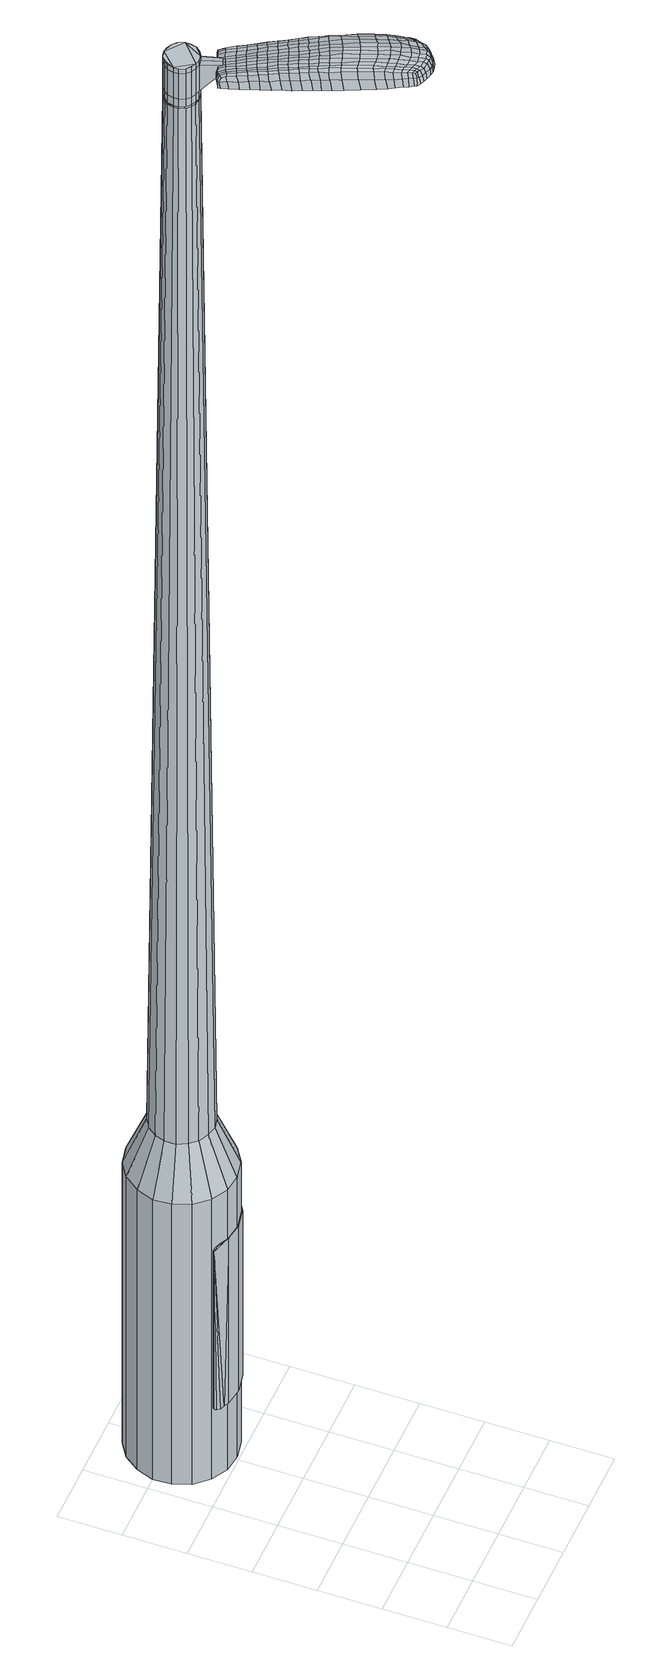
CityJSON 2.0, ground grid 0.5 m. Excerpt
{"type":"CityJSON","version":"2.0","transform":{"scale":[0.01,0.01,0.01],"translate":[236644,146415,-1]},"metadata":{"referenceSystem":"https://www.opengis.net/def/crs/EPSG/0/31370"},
"CityObjects":{
"object1":{"type":"GenericCityObject","attributes":{"cluster":541,"mean_distance_to_centroid":0.205,"new_centroid_x":236644.5,"new_centroid_y":146417.45,"mean_distance_to_camera":2.23,"H1":1.63,"H2":0.474,"Z_final":111.55,"cluster2":-1,"proj_x":236644.01,"proj_y":146417.65,"id_line":33800,"bearing_l":201.9,"distance":0.521,"orientation":"left","G_obj":291.9},"geometry":[{"type":"MultiSurface","lod":"2","boundaries":[[[0,1,2,3]],[[1,4,5,2]],[[4,6,7,5]],[[6,8,9,7]],[[8,10,11,9]],[[10,12,13,11]],[[12,14,15,13]],[[14,16,17,15]],[[16,18,19,17]],[[18,20,21,19]],[[20,22,23,21]],[[22,24,25,23]],[[24,26,27,25]],[[26,28,29,27]],[[28,30,31,29]],[[30,32,33,31]],[[32,34,35,33]],[[34,0,3,35]],[[36,37,38,39]],[[38,40,41,42]],[[41,43,42]],[[42,44,45,46]],[[45,47,46]],[[46,48,49,50]],[[49,51,50]],[[42,46,50,38]],[[50,52,39,38]],[[53,36,39]],[[2,5,7,35]],[[7,9,11,15]],[[11,13,15]],[[15,17,19,23]],[[19,21,23]],[[23,25,27,31]],[[27,29,31]],[[15,23,31,7]],[[31,33,35,7]],[[3,2,35]],[[1,0,54,55]],[[0,34,56,54]],[[34,32,57,56]],[[32,30,58,57]],[[30,28,59,58]],[[28,26,60,59]],[[26,24,61,60]],[[24,22,62,61]],[[22,20,63,62]],[[20,18,64,63]],[[18,16,65,64]],[[16,14,66,65]],[[14,12,67,66]],[[12,10,68,67]],[[10,8,69,68]],[[8,6,70,69]],[[6,4,71,70]],[[4,1,55,71]],[[55,54,72,73]],[[54,56,74,72]],[[56,57,75,74]],[[57,58,76,75]],[[58,59,77,76]],[[59,60,78,77]],[[60,61,79,78]],[[61,62,80,79]],[[62,63,81,80]],[[63,64,82,81]],[[64,65,83,82]],[[65,66,84,83]],[[66,67,85,84]],[[67,68,86,85]],[[68,69,87,86]],[[69,70,88,87]],[[70,71,89,88]],[[71,55,73,89]],[[90,91,92,93]],[[94,95,91,90]],[[96,97,95,94]],[[76,98,97,96]],[[77,99,98,76]],[[100,101,99,77]],[[79,102,101,100]],[[80,103,102,79]],[[104,105,103,80]],[[106,107,105,104]],[[83,108,107,106]],[[109,110,108,83]],[[85,111,110,109]],[[86,112,111,85]],[[113,114,112,86]],[[88,115,114,113]],[[89,116,115,88]],[[93,92,116,89]],[[117,118,119,120]],[[121,117,120,122]],[[123,121,122,124]],[[125,123,124,126]],[[127,125,126,128]],[[129,127,128,130]],[[131,129,130,132]],[[133,131,132,134]],[[135,133,134,136]],[[137,135,136,138]],[[139,137,138,140]],[[141,139,140,142]],[[143,141,142,144]],[[145,143,144,146]],[[147,145,146,148]],[[149,147,148,150]],[[73,72,90,93]],[[72,74,94,90]],[[74,75,96,94]],[[75,76,96]],[[78,100,77]],[[78,79,100]],[[81,104,80]],[[81,82,106,104]],[[82,83,106]],[[84,109,83]],[[84,85,109]],[[87,113,86]],[[87,88,113]],[[73,93,89]],[[151,152,92,91]],[[152,116,92]],[[153,114,115]],[[153,112,114]],[[154,110,111]],[[154,108,110]],[[155,107,108]],[[155,156,105,107]],[[156,103,105]],[[157,101,102]],[[157,99,101]],[[158,97,98]],[[158,159,95,97]],[[159,151,91,95]],[[39,52,149,160]],[[152,151,161,150]],[[53,39,160,118]],[[151,159,119,161]],[[36,53,118,117]],[[159,158,120,119]],[[37,36,117,121]],[[158,98,122,120]],[[38,37,121,123]],[[98,99,124,122]],[[40,38,123,125]],[[99,157,126,124]],[[41,40,125,127]],[[157,102,128,126]],[[43,41,127,129]],[[102,103,130,128]],[[42,43,129,131]],[[103,156,132,130]],[[44,42,131,133]],[[156,155,134,132]],[[45,44,133,135]],[[155,108,136,134]],[[47,45,135,137]],[[108,154,138,136]],[[46,47,137,139]],[[154,111,140,138]],[[48,46,139,141]],[[111,112,142,140]],[[49,48,141,143]],[[112,153,144,142]],[[51,49,143,145]],[[153,115,146,144]],[[50,51,145,147]],[[115,116,148,146]],[[52,50,147,149]],[[116,152,150,148]],[[149,150,162,163]],[[150,161,164,162]],[[161,119,165,164]],[[119,118,166,165]],[[118,160,167,166]],[[160,149,163,167]],[[168,169,170,171]],[[172,168,171,173]],[[168,172,174,175]],[[169,168,175,176]],[[177,178,179,180]],[[181,177,180,182]],[[177,181,183,184]],[[178,177,184,185]],[[186,187,188,189]],[[190,186,189,191]],[[186,190,192,193]],[[187,186,193,194]],[[195,196,197,198]],[[199,195,198,200]],[[195,199,201,202]],[[196,195,202,203]],[[204,205,206,207]],[[208,204,207,209]],[[204,208,210,211]],[[205,204,211,212]],[[213,214,215,216]],[[217,213,216,218]],[[213,217,219,220]],[[214,213,220,221]],[[222,223,224,225]],[[214,222,225,215]],[[222,214,221,226]],[[223,222,226,227]],[[228,229,230,231]],[[223,228,231,224]],[[228,223,227,232]],[[229,228,232,233]],[[234,172,173,235]],[[229,234,235,230]],[[234,229,233,236]],[[172,234,236,174]],[[237,238,239,240]],[[241,237,240,242]],[[237,241,243,244]],[[238,237,244,245]],[[246,247,248,249]],[[238,246,249,239]],[[246,238,245,250]],[[247,246,250,251]],[[252,253,254,255]],[[247,252,255,248]],[[252,247,251,256]],[[253,252,256,257]],[[258,259,260,261]],[[253,258,261,254]],[[258,253,257,262]],[[259,258,262,263]],[[264,169,176,265]],[[259,264,265,260]],[[264,259,263,266]],[[169,264,266,170]],[[267,268,269,270]],[[271,267,270,272]],[[267,271,273,274]],[[268,267,274,275]],[[276,277,278,279]],[[268,276,279,269]],[[276,268,275,280]],[[277,276,280,281]],[[282,283,284,285]],[[277,282,285,278]],[[282,277,281,286]],[[283,282,286,287]],[[288,181,182,289]],[[283,288,289,284]],[[288,283,287,290]],[[181,288,290,183]],[[291,292,293,294]],[[295,291,294,296]],[[291,295,297,298]],[[292,291,298,299]],[[300,301,302,303]],[[292,300,303,293]],[[300,292,299,304]],[[301,300,304,305]],[[306,307,308,309]],[[301,306,309,302]],[[306,301,305,310]],[[307,306,310,311]],[[312,313,314,315]],[[307,312,315,308]],[[312,307,311,316]],[[313,312,316,317]],[[318,178,185,319]],[[313,318,319,314]],[[318,313,317,320]],[[178,318,320,179]],[[321,207,206,322]],[[323,321,322,324]],[[321,323,325,326]],[[207,321,326,209]],[[327,323,324,328]],[[329,327,328,330]],[[327,329,331,332]],[[323,327,332,325]],[[333,329,330,334]],[[335,333,334,336]],[[333,335,337,338]],[[329,333,338,331]],[[339,335,336,340]],[[341,339,340,342]],[[339,341,343,344]],[[335,339,344,337]],[[345,341,342,346]],[[196,345,346,197]],[[345,196,203,347]],[[341,345,347,343]],[[348,349,194,193]],[[350,348,193,192]],[[348,350,351,352]],[[349,348,352,353]],[[354,355,353,352]],[[356,354,352,351]],[[354,356,357,358]],[[355,354,358,359]],[[360,361,359,358]],[[362,360,358,357]],[[360,362,363,364]],[[361,360,364,365]],[[366,367,365,364]],[[368,366,364,363]],[[366,368,201,199]],[[367,366,199,200]],[[369,370,371,372]],[[271,369,372,273]],[[369,271,272,373]],[[370,369,373,374]],[[375,190,191,376]],[[370,375,376,371]],[[375,370,374,377]],[[190,375,377,192]],[[378,379,380,381]],[[217,378,381,219]],[[378,217,218,382]],[[379,378,382,383]],[[384,385,386,387]],[[379,384,387,380]],[[384,379,383,388]],[[385,384,388,389]],[[390,187,194,391]],[[385,390,391,386]],[[390,385,389,392]],[[187,390,392,188]],[[393,394,395,396]],[[175,393,396,176]],[[393,175,174,397]],[[394,393,397,398]],[[399,400,401,402]],[[394,399,402,395]],[[399,394,398,403]],[[400,399,403,404]],[[405,198,197,406]],[[400,405,406,401]],[[405,400,404,407]],[[198,405,407,200]],[[408,409,410,411]],[[180,408,411,182]],[[408,180,179,412]],[[409,408,412,413]],[[414,202,201,415]],[[409,414,415,410]],[[414,409,413,416]],[[202,414,416,203]],[[417,418,419,420]],[[295,417,420,297]],[[417,295,296,421]],[[418,417,421,422]],[[423,208,209,424]],[[418,423,424,419]],[[423,418,422,425]],[[208,423,425,210]],[[426,427,428,429]],[[241,426,429,243]],[[426,241,242,430]],[[427,426,430,431]],[[432,433,434,435]],[[427,432,435,428]],[[432,427,431,436]],[[433,432,436,437]],[[438,205,212,439]],[[433,438,439,434]],[[438,433,437,440]],[[205,438,440,206]],[[441,442,431,430]],[[240,441,430,242]],[[441,240,239,443]],[[442,441,443,444]],[[445,446,437,436]],[[442,445,436,431]],[[445,442,444,447]],[[446,445,447,448]],[[449,322,206,440]],[[446,449,440,437]],[[449,446,448,450]],[[322,449,450,324]],[[451,452,453,454]],[[298,451,454,299]],[[451,298,297,420]],[[452,451,420,419]],[[455,326,325,456]],[[452,455,456,453]],[[455,452,419,424]],[[326,455,424,209]],[[457,458,444,443]],[[249,457,443,239]],[[457,249,248,459]],[[458,457,459,460]],[[461,462,448,447]],[[458,461,447,444]],[[461,458,460,463]],[[462,461,463,464]],[[465,328,324,450]],[[462,465,450,448]],[[465,462,464,466]],[[328,465,466,330]],[[467,468,469,470]],[[304,467,470,305]],[[467,304,299,454]],[[468,467,454,453]],[[471,332,331,472]],[[468,471,472,469]],[[471,468,453,456]],[[332,471,456,325]],[[473,474,460,459]],[[255,473,459,248]],[[473,255,254,475]],[[474,473,475,476]],[[477,478,464,463]],[[474,477,463,460]],[[477,474,476,479]],[[478,477,479,480]],[[481,334,330,466]],[[478,481,466,464]],[[481,478,480,482]],[[334,481,482,336]],[[483,484,485,486]],[[310,483,486,311]],[[483,310,305,470]],[[484,483,470,469]],[[487,338,337,488]],[[484,487,488,485]],[[487,484,469,472]],[[338,487,472,331]],[[489,490,476,475]],[[261,489,475,254]],[[489,261,260,491]],[[490,489,491,492]],[[493,494,480,479]],[[490,493,479,476]],[[493,490,492,495]],[[494,493,495,496]],[[497,340,336,482]],[[494,497,482,480]],[[497,494,496,498]],[[340,497,498,342]],[[499,500,501,502]],[[316,499,502,317]],[[499,316,311,486]],[[500,499,486,485]],[[503,344,343,504]],[[500,503,504,501]],[[503,500,485,488]],[[344,503,488,337]],[[505,506,492,491]],[[265,505,491,260]],[[505,265,176,396]],[[506,505,396,395]],[[507,508,496,495]],[[506,507,495,492]],[[507,506,395,402]],[[508,507,402,401]],[[509,346,342,498]],[[508,509,498,496]],[[509,508,401,406]],[[346,509,406,197]],[[510,511,413,412]],[[320,510,412,179]],[[510,320,317,502]],[[511,510,502,501]],[[512,347,203,416]],[[511,512,416,413]],[[512,511,501,504]],[[347,512,504,343]],[[513,514,374,373]],[[270,513,373,272]],[[513,270,269,515]],[[514,513,515,516]],[[517,350,192,377]],[[514,517,377,374]],[[517,514,516,518]],[[350,517,518,351]],[[519,520,521,522]],[[220,519,522,221]],[[519,220,219,381]],[[520,519,381,380]],[[523,524,525,526]],[[520,523,526,521]],[[523,520,380,387]],[[524,523,387,386]],[[527,349,353,528]],[[524,527,528,525]],[[527,524,386,391]],[[349,527,391,194]],[[529,530,516,515]],[[279,529,515,269]],[[529,279,278,531]],[[530,529,531,532]],[[533,356,351,518]],[[530,533,518,516]],[[533,530,532,534]],[[356,533,534,357]],[[535,536,537,538]],[[226,535,538,227]],[[535,226,221,522]],[[536,535,522,521]],[[539,540,541,542]],[[536,539,542,537]],[[539,536,521,526]],[[540,539,526,525]],[[543,355,359,544]],[[540,543,544,541]],[[543,540,525,528]],[[355,543,528,353]],[[545,546,532,531]],[[285,545,531,278]],[[545,285,284,547]],[[546,545,547,548]],[[549,362,357,534]],[[546,549,534,532]],[[549,546,548,550]],[[362,549,550,363]],[[551,552,553,554]],[[232,551,554,233]],[[551,232,227,538]],[[552,551,538,537]],[[555,556,557,558]],[[552,555,558,553]],[[555,552,537,542]],[[556,555,542,541]],[[559,361,365,560]],[[556,559,560,557]],[[559,556,541,544]],[[361,559,544,359]],[[561,562,548,547]],[[289,561,547,284]],[[561,289,182,411]],[[562,561,411,410]],[[563,368,363,550]],[[562,563,550,548]],[[563,562,410,415]],[[368,563,415,201]],[[564,565,398,397]],[[236,564,397,174]],[[564,236,233,554]],[[565,564,554,553]],[[566,567,404,403]],[[565,566,403,398]],[[566,565,553,558]],[[567,566,558,557]],[[568,367,200,407]],[[567,568,407,404]],[[568,567,557,560]],[[367,568,560,365]],[[569,570,571,572]],[[572,571,573,574]],[[575,573,571,576]],[[576,571,570,577]],[[578,579,580,581]],[[581,580,582,583]],[[584,582,580,585]],[[585,580,579,586]],[[587,588,589,590]],[[590,589,591,592]],[[593,591,589,594]],[[594,589,588,595]],[[596,597,598,599]],[[599,598,600,601]],[[602,600,598,603]],[[603,598,597,604]],[[605,606,607,608]],[[608,607,609,610]],[[611,609,607,612]],[[612,607,606,613]],[[614,615,616,617]],[[617,616,618,619]],[[620,618,616,621]],[[621,616,615,622]],[[623,624,625,626]],[[626,625,615,614]],[[622,615,625,627]],[[627,625,624,628]],[[629,630,631,632]],[[632,631,624,623]],[[628,624,631,633]],[[633,631,630,634]],[[574,573,635,636]],[[636,635,630,629]],[[634,630,635,637]],[[637,635,573,575]],[[638,639,640,641]],[[641,640,642,643]],[[644,642,640,645]],[[645,640,639,646]],[[647,648,649,650]],[[650,649,639,638]],[[646,639,649,651]],[[651,649,648,652]],[[653,654,655,656]],[[656,655,648,647]],[[652,648,655,657]],[[657,655,654,658]],[[659,660,661,662]],[[662,661,654,653]],[[658,654,661,663]],[[663,661,660,664]],[[577,570,665,666]],[[666,665,660,659]],[[664,660,665,667]],[[667,665,570,569]],[[668,669,670,671]],[[671,670,672,673]],[[674,672,670,675]],[[675,670,669,676]],[[677,678,679,680]],[[680,679,669,668]],[[676,669,679,681]],[[681,679,678,682]],[[683,684,685,686]],[[686,685,678,677]],[[682,678,685,687]],[[687,685,684,688]],[[583,582,689,690]],[[690,689,684,683]],[[688,684,689,691]],[[691,689,582,584]],[[692,693,694,695]],[[695,694,696,697]],[[698,696,694,699]],[[699,694,693,700]],[[701,702,703,704]],[[704,703,693,692]],[[700,693,703,705]],[[705,703,702,706]],[[707,708,709,710]],[[710,709,702,701]],[[706,702,709,711]],[[711,709,708,712]],[[713,714,715,716]],[[716,715,708,707]],[[712,708,715,717]],[[717,715,714,718]],[[586,579,719,720]],[[720,719,714,713]],[[718,714,719,721]],[[721,719,579,578]],[[605,608,722,723]],[[723,722,724,725]],[[726,724,722,727]],[[727,722,608,610]],[[725,724,728,729]],[[729,728,730,731]],[[732,730,728,733]],[[733,728,724,726]],[[731,730,734,735]],[[735,734,736,737]],[[738,736,734,739]],[[739,734,730,732]],[[737,736,740,741]],[[741,740,742,743]],[[744,742,740,745]],[[745,740,736,738]],[[743,742,746,747]],[[747,746,597,596]],[[604,597,746,748]],[[748,746,742,744]],[[595,749,750,594]],[[594,750,751,593]],[[752,751,750,753]],[[753,750,749,754]],[[754,755,756,753]],[[753,756,757,752]],[[758,757,756,759]],[[759,756,755,760]],[[760,761,762,759]],[[759,762,763,758]],[[764,763,762,765]],[[765,762,761,766]],[[766,767,768,765]],[[765,768,769,764]],[[602,769,768,600]],[[600,768,767,601]],[[770,771,772,773]],[[773,772,672,674]],[[673,672,772,774]],[[774,772,771,775]],[[592,591,776,777]],[[777,776,771,770]],[[775,771,776,778]],[[778,776,591,593]],[[779,780,781,782]],[[782,781,618,620]],[[619,618,781,783]],[[783,781,780,784]],[[785,786,787,788]],[[788,787,780,779]],[[784,780,787,789]],[[789,787,786,790]],[[595,588,791,792]],[[792,791,786,785]],[[790,786,791,793]],[[793,791,588,587]],[[794,795,796,797]],[[797,796,576,577]],[[575,576,796,798]],[[798,796,795,799]],[[800,801,802,803]],[[803,802,795,794]],[[799,795,802,804]],[[804,802,801,805]],[[596,599,806,807]],[[807,806,801,800]],[[805,801,806,808]],[[808,806,599,601]],[[809,810,811,812]],[[812,811,581,583]],[[578,581,811,813]],[[813,811,810,814]],[[602,603,815,816]],[[816,815,810,809]],[[814,810,815,817]],[[817,815,603,604]],[[818,819,820,821]],[[821,820,696,698]],[[696,820,697]],[[697,820,819,822]],[[610,609,823,824]],[[824,823,819,818]],[[822,819,823,825]],[[825,823,609,611]],[[826,827,828,829]],[[829,828,642,644]],[[643,642,828,830]],[[830,828,827,831]],[[832,833,834,835]],[[835,834,827,826]],[[831,827,834,836]],[[836,834,833,837]],[[613,606,838,839]],[[839,838,833,832]],[[837,833,838,840]],[[840,838,606,605]],[[831,841,842,830]],[[830,842,641,643]],[[638,641,842,843]],[[843,842,841,844]],[[837,845,846,836]],[[836,846,841,831]],[[844,841,846,847]],[[847,846,845,848]],[[605,723,849,840]],[[840,849,845,837]],[[848,845,849,850]],[[850,849,723,725]],[[851,852,853,854]],[[854,853,699,700]],[[698,699,853,821]],[[821,853,852,818]],[[726,727,855,856]],[[856,855,852,851]],[[818,852,855,824]],[[824,855,727,610]],[[844,857,858,843]],[[843,858,650,638]],[[647,650,858,859]],[[859,858,857,860]],[[848,861,862,847]],[[847,862,857,844]],[[860,857,862,863]],[[863,862,861,864]],[[725,729,865,850]],[[850,865,861,848]],[[864,861,865,866]],[[866,865,729,731]],[[867,868,869,870]],[[870,869,705,706]],[[700,705,869,854]],[[854,869,868,851]],[[732,733,871,872]],[[872,871,868,867]],[[851,868,871,856]],[[856,871,733,726]],[[860,873,874,859]],[[859,874,656,647]],[[653,656,874,875]],[[875,874,873,876]],[[864,877,878,863]],[[863,878,873,860]],[[876,873,878,879]],[[879,878,877,880]],[[731,735,881,866]],[[866,881,877,864]],[[880,877,881,882]],[[882,881,735,737]],[[883,884,885,886]],[[886,885,711,712]],[[706,711,885,870]],[[870,885,884,867]],[[738,739,887,888]],[[888,887,884,883]],[[867,884,887,872]],[[872,887,739,732]],[[876,889,890,875]],[[875,890,662,653]],[[659,662,890,891]],[[891,890,889,892]],[[880,893,894,879]],[[879,894,889,876]],[[892,889,894,895]],[[895,894,893,896]],[[737,741,897,882]],[[882,897,893,880]],[[896,893,897,898]],[[898,897,741,743]],[[899,900,901,902]],[[902,901,717,718]],[[712,717,901,886]],[[886,901,900,883]],[[744,745,903,904]],[[904,903,900,899]],[[883,900,903,888]],[[888,903,745,738]],[[892,905,906,891]],[[891,906,666,659]],[[577,666,906,797]],[[797,906,905,794]],[[896,907,908,895]],[[895,908,905,892]],[[794,905,908,803]],[[803,908,907,800]],[[743,747,909,898]],[[898,909,907,896]],[[800,907,909,807]],[[807,909,747,596]],[[814,910,911,813]],[[813,911,721,578]],[[718,721,911,902]],[[902,911,910,899]],[[604,748,912,817]],[[817,912,910,814]],[[899,910,912,904]],[[904,912,748,744]],[[775,913,914,774]],[[774,914,671,673]],[[668,671,914,915]],[[915,914,913,916]],[[593,751,917,778]],[[778,917,913,775]],[[916,913,917,918]],[[918,917,751,752]],[[919,920,921,922]],[[922,921,621,622]],[[620,621,921,782]],[[782,921,920,779]],[[923,924,925,926]],[[926,925,920,919]],[[779,920,925,788]],[[788,925,924,785]],[[754,749,927,928]],[[928,927,924,923]],[[785,924,927,792]],[[792,927,749,595]],[[916,929,930,915]],[[915,930,680,668]],[[677,680,930,931]],[[931,930,929,932]],[[752,757,933,918]],[[918,933,929,916]],[[932,929,933,934]],[[934,933,757,758]],[[935,936,937,938]],[[938,937,627,628]],[[622,627,937,922]],[[922,937,936,919]],[[939,940,941,942]],[[942,941,936,935]],[[919,936,941,926]],[[926,941,940,923]],[[760,755,943,944]],[[944,943,940,939]],[[923,940,943,928]],[[928,943,755,754]],[[932,945,946,931]],[[931,946,686,677]],[[683,686,946,947]],[[947,946,945,948]],[[758,763,949,934]],[[934,949,945,932]],[[948,945,949,950]],[[950,949,763,764]],[[951,952,953,954]],[[954,953,633,634]],[[628,633,953,938]],[[938,953,952,935]],[[955,956,957,958]],[[958,957,952,951]],[[935,952,957,942]],[[942,957,956,939]],[[766,761,959,960]],[[960,959,956,955]],[[939,956,959,944]],[[944,959,761,760]],[[948,961,962,947]],[[947,962,690,683]],[[583,690,962,812]],[[812,962,961,809]],[[764,769,963,950]],[[950,963,961,948]],[[809,961,963,816]],[[816,963,769,602]],[[799,964,965,798]],[[798,965,637,575]],[[634,637,965,954]],[[954,965,964,951]],[[805,966,967,804]],[[804,967,964,799]],[[951,964,967,958]],[[958,967,966,955]],[[601,767,968,808]],[[808,968,966,805]],[[955,966,968,960]],[[960,968,767,766]],[[569,572,171,170]],[[572,574,173,171]],[[584,585,184,183]],[[585,586,185,184]],[[587,590,189,188]],[[590,592,191,189]],[[611,612,211,210]],[[612,613,212,211]],[[614,617,216,215]],[[617,619,218,216]],[[623,626,225,224]],[[626,614,215,225]],[[629,632,231,230]],[[632,623,224,231]],[[574,636,235,173]],[[636,629,230,235]],[[644,645,244,243]],[[645,646,245,244]],[[646,651,250,245]],[[651,652,251,250]],[[652,657,256,251]],[[657,658,257,256]],[[658,663,262,257]],[[663,664,263,262]],[[664,667,266,263]],[[667,569,170,266]],[[674,675,274,273]],[[675,676,275,274]],[[676,681,280,275]],[[681,682,281,280]],[[682,687,286,281]],[[687,688,287,286]],[[688,691,290,287]],[[691,584,183,290]],[[692,695,294,293]],[[695,697,296,294]],[[701,704,303,302]],[[704,692,293,303]],[[707,710,309,308]],[[710,701,302,309]],[[713,716,315,314]],[[716,707,308,315]],[[586,720,319,185]],[[720,713,314,319]],[[770,773,372,371]],[[773,674,273,372]],[[592,777,376,191]],[[777,770,371,376]],[[619,783,382,218]],[[783,784,383,382]],[[784,789,388,383]],[[789,790,389,388]],[[790,793,392,389]],[[793,587,188,392]],[[697,421,296]],[[697,822,422,421]],[[822,825,425,422]],[[825,611,210,425]],[[826,829,429,428]],[[829,644,243,429]],[[832,835,435,434]],[[835,826,428,435]],[[613,839,439,212]],[[839,832,434,439]],[[969,970,971,972]],[[973,974,972,971]],[[975,976,977,978]],[[979,980,981,982]],[[970,983,984,971]],[[985,973,971,984]],[[986,975,978,987]],[[988,989,980,979]],[[983,990,991,984]],[[991,992,985,984]],[[993,986,987,994]],[[995,989,988,996]],[[990,997,998,991]],[[998,999,992,991]],[[1000,993,994,1001]],[[1002,995,996,1003]],[[1004,1005,1006,1007]],[[1008,1009,1005,1004]],[[1008,1010,1011,1009]],[[1010,1012,1013,1011]],[[1014,1015,1016,1017]],[[1018,1019,1015,1014]],[[1020,1021,1019,1018]],[[1022,1023,1021,1020]],[[1017,1006,1005,1014]],[[1014,1005,1009,1018]],[[1009,1011,1020,1018]],[[1011,1013,1022,1020]],[[978,977,974,973]],[[987,978,973,985]],[[992,994,987,985]],[[999,1001,994,992]],[[979,982,976,975]],[[988,979,975,986]],[[996,988,986,993]],[[1003,996,993,1000]],[[980,1004,1007,981]],[[989,1008,1004,980]],[[1010,1008,989,995]],[[1012,1010,995,1002]],[[1024,1025,1026,1027]],[[1026,1028,1029,1030]],[[1026,1030,1031,1032]],[[1026,1032,1027]],[[1033,1024,1027,1034]],[[1035,1034,1027,1036]],[[1037,1036,1027]],[[1038,1026,1025,1039]],[[1040,1038,1039,1041]],[[1042,1040,1041,1043]],[[1044,1042,1043,1045]],[[1046,1044,1045,1047]],[[1047,1048,1049,1050]],[[1047,1050,1051,1052]],[[1047,1052,1053,1054]],[[1053,1055,1056,1057]],[[1053,1057,1058,1059]],[[1053,1059,1054]],[[1047,1054,1046]],[[1060,1061,1025,1024]],[[1062,1063,1028,1026]],[[1064,1065,1037,1027]],[[1061,1066,1039,1025]],[[1067,1062,1026,1038]],[[1066,1068,1041,1039]],[[1069,1067,1038,1040]],[[1068,1070,1043,1041]],[[1071,1069,1040,1042]],[[1070,1072,1045,1043]],[[1073,1071,1042,1044]],[[1072,1074,1047,1045]],[[1075,1073,1044,1046]],[[1074,1076,1048,1047]],[[1077,1078,1055,1053]],[[1079,1075,1046,1054]],[[1049,1048,1076,1080]],[[1050,1049,1080,1081]],[[1051,1050,1081,1082]],[[1052,1051,1082,1083]],[[1053,1052,1083,1077]],[[1084,1060,1024,1033]],[[1085,1084,1033,1034]],[[1086,1085,1034,1035]],[[1087,1086,1035,1036]],[[1065,1087,1036,1037]],[[1029,1028,1063,1088]],[[1056,1055,1078,1089]],[[1030,1029,1088,1090]],[[1031,1030,1090,1091]],[[1032,1031,1091,1092]],[[1027,1032,1092,1064]],[[1057,1056,1089,1093]],[[1058,1057,1093,1094]],[[1059,1058,1094,1095]],[[1054,1059,1095,1079]]]}]}
},
"vertices":[
[68,205,384],[53,202,384],[53,202,96],[68,205,96],[39,204,384],[39,204,96],[26,211,384],[26,211,96],[16,222,384],[16,222,96],[11,236,384],[11,236,96],[10,250,384],[10,250,96],[15,264,384],[15,264,96],[24,276,384],[24,276,96],[36,284,384],[36,284,96],[51,287,384],[51,287,96],[65,285,384],[65,285,96],[78,278,384],[78,278,96],[88,267,384],[88,267,96],[93,253,384],[93,253,96],[94,238,384],[94,238,96],[89,225,384],[89,225,96],[80,213,384],[80,213,96],[64,238,1524],[65,243,1524],[65,247,1524],[57,232,1524],[63,252,1524],[60,255,1524],[51,258,1524],[56,257,1524],[47,257,1524],[43,254,1524],[39,246,1524],[40,251,1524],[39,242,1524],[41,237,1524],[48,232,1524],[44,234,1524],[52,231,1524],[61,234,1524],[61,221,429],[53,219,429],[69,226,429],[74,233,429],[77,241,429],[77,250,429],[73,258,429],[67,264,429],[60,268,429],[51,270,429],[43,268,429],[35,263,429],[30,256,429],[27,248,429],[27,239,429],[31,231,429],[36,225,429],[44,221,429],[57,232,1483],[52,231,1483],[61,234,1483],[64,238,1483],[65,243,1483],[65,247,1483],[63,252,1483],[60,255,1483],[56,257,1483],[51,258,1483],[47,257,1483],[43,254,1483],[40,251,1483],[39,246,1483],[39,242,1483],[41,237,1483],[44,234,1483],[48,232,1483],[57,233,1483],[57,233,1485],[52,232,1485],[52,232,1483],[61,235,1483],[61,235,1485],[63,238,1483],[63,238,1485],[65,243,1485],[65,247,1485],[63,251,1483],[63,251,1485],[60,255,1485],[56,257,1485],[52,257,1483],[52,257,1485],[47,256,1483],[47,256,1485],[43,254,1485],[41,251,1483],[41,251,1485],[39,246,1485],[39,242,1485],[41,238,1483],[41,238,1485],[44,234,1485],[48,232,1485],[64,238,1519],[61,234,1519],[61,234,1493],[64,238,1493],[65,243,1519],[65,243,1493],[65,247,1519],[65,247,1493],[63,252,1519],[63,252,1493],[60,255,1519],[60,255,1493],[56,257,1519],[56,257,1493],[51,258,1519],[51,258,1493],[47,257,1519],[47,257,1493],[43,254,1519],[43,254,1493],[40,251,1519],[40,251,1493],[39,246,1519],[39,246,1493],[39,242,1519],[39,242,1493],[41,237,1519],[41,237,1493],[44,234,1519],[44,234,1493],[48,232,1519],[48,232,1493],[52,231,1519],[52,231,1493],[57,232,1485],[52,231,1485],[41,237,1485],[40,251,1485],[47,257,1485],[51,258,1485],[63,252,1485],[64,238,1485],[61,234,1485],[57,232,1519],[57,232,1493],[61,213,1513],[61,213,1518],[64,215,1513],[67,216,1513],[67,216,1518],[64,215,1518],[73,139,1519],[71,145,1518],[70,144,1509],[72,137,1510],[76,131,1519],[75,129,1510],[77,132,1526],[74,140,1525],[72,147,1525],[109,153,1519],[106,159,1518],[105,160,1525],[107,153,1525],[113,145,1519],[111,145,1526],[115,144,1510],[111,152,1510],[108,159,1509],[120,78,1519],[117,77,1519],[117,76,1513],[121,77,1513],[124,81,1519],[124,80,1513],[123,82,1524],[120,80,1524],[116,78,1524],[93,147,1530],[90,154,1529],[87,152,1529],[90,146,1530],[96,138,1531],[93,137,1531],[100,140,1530],[96,148,1530],[93,155,1529],[62,222,1512],[60,221,1512],[60,220,1517],[63,221,1517],[65,223,1512],[65,222,1517],[66,222,1506],[63,221,1506],[60,220,1506],[97,84,1519],[95,87,1519],[94,86,1512],[96,83,1512],[98,82,1518],[97,81,1512],[99,83,1522],[98,85,1523],[96,88,1524],[93,91,1519],[90,96,1519],[89,95,1512],[92,90,1512],[94,92,1524],[91,97,1525],[88,102,1519],[85,109,1519],[84,107,1511],[87,100,1511],[89,103,1526],[86,110,1526],[81,120,1519],[80,118,1510],[82,121,1526],[50,209,1513],[52,201,1513],[53,203,1518],[51,210,1517],[48,214,1512],[49,213,1516],[48,213,1506],[49,207,1507],[51,200,1507],[55,194,1514],[57,187,1515],[58,188,1520],[55,195,1519],[54,193,1507],[56,186,1507],[59,180,1515],[62,173,1516],[63,174,1522],[60,181,1521],[58,178,1508],[61,171,1508],[64,166,1517],[66,159,1517],[67,160,1524],[65,167,1523],[63,164,1508],[65,157,1509],[69,152,1518],[70,154,1524],[68,150,1509],[130,97,1519],[129,100,1519],[128,100,1524],[129,96,1523],[131,94,1518],[130,95,1522],[132,94,1512],[132,96,1512],[131,100,1512],[128,105,1519],[126,110,1519],[125,110,1525],[127,105,1524],[130,104,1512],[128,110,1512],[124,116,1519],[122,123,1519],[120,123,1526],[123,116,1526],[126,115,1511],[123,123,1511],[117,134,1519],[116,134,1526],[119,133,1510],[78,220,1513],[81,213,1513],[83,212,1507],[79,219,1507],[75,225,1512],[76,224,1506],[75,224,1516],[77,220,1517],[80,213,1518],[84,206,1514],[88,199,1515],[89,199,1507],[86,206,1507],[83,206,1519],[86,200,1520],[91,193,1515],[94,186,1516],[96,185,1508],[93,192,1508],[89,193,1521],[92,186,1522],[97,179,1517],[100,172,1517],[102,172,1509],[99,179,1508],[95,179,1523],[99,173,1524],[103,166,1518],[105,165,1509],[102,166,1524],[65,216,1519],[62,215,1519],[68,209,1520],[65,208,1520],[70,210,1520],[67,217,1519],[70,202,1522],[68,201,1522],[73,195,1523],[71,194,1523],[76,196,1523],[73,203,1521],[76,188,1524],[73,187,1524],[79,181,1525],[76,180,1525],[82,182,1525],[79,189,1524],[82,174,1526],[79,173,1526],[84,167,1527],[81,166,1527],[88,169,1527],[85,175,1526],[87,160,1528],[84,159,1528],[90,162,1528],[119,82,1527],[115,81,1527],[122,85,1526],[120,89,1527],[117,87,1528],[113,85,1528],[115,93,1529],[111,91,1529],[118,95,1528],[116,101,1530],[112,99,1530],[108,98,1530],[109,106,1531],[106,105,1531],[113,108,1530],[109,116,1531],[106,115,1531],[102,113,1531],[101,126,1531],[98,125,1531],[105,128,1531],[130,92,1518],[129,89,1519],[130,89,1513],[132,92,1513],[129,93,1523],[128,90,1523],[127,85,1519],[128,84,1513],[126,86,1524],[100,81,1518],[102,79,1518],[102,81,1523],[100,82,1523],[99,79,1513],[102,78,1513],[106,78,1519],[109,76,1519],[109,78,1524],[105,79,1523],[105,77,1513],[109,76,1513],[113,76,1519],[113,78,1524],[113,75,1513],[76,141,1528],[78,141,1528],[75,148,1528],[73,148,1527],[79,133,1528],[81,133,1529],[80,142,1529],[83,143,1530],[81,150,1529],[78,149,1528],[83,134,1529],[87,135,1530],[86,144,1530],[84,151,1529],[90,136,1531],[106,153,1528],[104,152,1529],[107,144,1529],[109,145,1528],[103,159,1527],[101,158,1528],[100,150,1529],[104,142,1530],[97,157,1528],[74,226,1512],[72,225,1512],[72,224,1517],[73,225,1517],[75,226,1506],[73,225,1506],[69,224,1512],[69,223,1517],[69,223,1506],[49,216,1512],[50,217,1512],[50,216,1506],[48,215,1506],[50,215,1517],[51,216,1517],[52,218,1512],[55,219,1512],[55,218,1506],[52,217,1506],[53,217,1517],[56,218,1517],[57,220,1512],[57,219,1506],[58,219,1517],[52,210,1519],[53,211,1519],[54,203,1520],[56,204,1520],[55,212,1519],[58,213,1519],[58,205,1520],[60,206,1520],[60,214,1519],[63,207,1520],[75,220,1519],[74,219,1519],[77,212,1520],[79,213,1520],[71,218,1519],[74,211,1520],[57,196,1521],[58,197,1521],[59,189,1522],[61,190,1522],[60,198,1521],[63,199,1521],[63,191,1522],[65,192,1523],[65,200,1522],[68,193,1523],[82,206,1521],[80,205,1521],[83,199,1522],[85,199,1522],[77,204,1521],[80,197,1522],[61,182,1523],[63,183,1523],[64,175,1524],[66,176,1524],[65,184,1523],[68,185,1524],[68,177,1525],[71,178,1525],[71,186,1524],[73,179,1525],[88,193,1523],[86,192,1523],[89,185,1524],[91,186,1524],[83,190,1524],[85,184,1525],[66,168,1525],[68,169,1525],[69,161,1526],[70,162,1526],[70,170,1526],[73,171,1526],[73,163,1527],[76,164,1527],[76,172,1526],[79,165,1527],[94,179,1525],[92,178,1525],[95,172,1526],[97,172,1526],[88,177,1526],[91,170,1527],[71,154,1527],[73,155,1527],[75,156,1527],[78,157,1528],[81,158,1528],[100,166,1527],[98,165,1527],[94,163,1528],[128,95,1525],[127,92,1525],[127,99,1526],[126,96,1526],[125,89,1526],[124,92,1527],[99,84,1525],[101,83,1525],[100,86,1526],[98,87,1525],[104,81,1525],[108,81,1526],[106,84,1527],[103,85,1526],[112,80,1526],[110,85,1527],[126,103,1526],[124,101,1527],[124,109,1527],[122,107,1528],[122,98,1528],[119,104,1529],[95,92,1526],[97,91,1527],[95,97,1528],[93,97,1527],[100,90,1527],[104,90,1528],[101,97,1529],[98,97,1528],[107,90,1528],[105,97,1530],[122,115,1528],[120,113,1529],[119,123,1528],[117,121,1529],[117,111,1529],[113,119,1530],[90,103,1528],[92,103,1528],[89,111,1529],[87,111,1528],[95,103,1529],[99,103,1530],[95,111,1530],[92,111,1530],[102,104,1530],[99,112,1531],[114,134,1529],[112,132,1529],[109,130,1530],[83,122,1528],[85,122,1529],[88,122,1530],[91,123,1530],[94,124,1531],[72,144,1509],[73,146,1518],[75,139,1518],[74,137,1509],[78,131,1519],[77,129,1510],[79,133,1525],[76,141,1525],[74,147,1525],[103,159,1525],[105,158,1518],[107,152,1518],[106,152,1525],[111,144,1519],[109,144,1525],[113,143,1510],[109,151,1509],[106,158,1509],[117,78,1513],[116,79,1519],[119,80,1519],[120,79,1513],[122,82,1519],[123,82,1513],[122,84,1524],[119,81,1524],[116,80,1524],[87,152,1528],[90,153,1528],[93,146,1529],[90,145,1529],[96,138,1529],[93,137,1529],[99,140,1529],[96,148,1529],[93,155,1528],[61,218,1516],[61,219,1512],[63,220,1512],[63,219,1516],[66,221,1512],[66,220,1516],[67,220,1506],[64,219,1506],[61,218,1506],[96,87,1512],[97,88,1519],[98,85,1518],[97,84,1512],[100,84,1518],[99,82,1512],[100,84,1522],[99,86,1523],[98,89,1523],[91,96,1512],[92,97,1519],[95,92,1519],[94,91,1512],[96,93,1524],[93,98,1525],[86,108,1511],[87,110,1519],[90,103,1519],[89,101,1511],[91,104,1525],[88,111,1526],[82,120,1519],[82,119,1510],[83,122,1526],[55,203,1518],[54,202,1513],[52,209,1513],[52,210,1517],[50,214,1512],[51,213,1515],[50,213,1506],[51,208,1506],[53,201,1507],[60,189,1520],[59,188,1514],[56,195,1514],[57,196,1519],[56,193,1507],[58,186,1507],[65,175,1522],[64,174,1516],[61,181,1515],[62,182,1521],[60,179,1508],[63,172,1508],[69,161,1523],[68,160,1517],[66,167,1516],[67,168,1522],[65,165,1508],[67,158,1508],[71,153,1517],[72,154,1524],[70,151,1509],[126,99,1523],[127,100,1519],[128,96,1518],[127,96,1523],[129,94,1518],[128,95,1522],[130,94,1512],[130,96,1512],[129,99,1512],[123,110,1525],[124,110,1519],[126,104,1519],[125,104,1524],[128,104,1512],[126,109,1512],[118,123,1526],[120,123,1519],[123,115,1519],[121,115,1525],[124,115,1511],[122,122,1511],[115,133,1519],[114,133,1526],[117,133,1510],[81,212,1507],[79,212,1513],[76,219,1513],[78,218,1506],[74,223,1512],[75,223,1506],[73,222,1515],[75,219,1517],[78,212,1518],[87,198,1507],[86,198,1514],[83,205,1514],[84,205,1507],[81,205,1519],[84,199,1520],[94,184,1508],[92,185,1516],[89,192,1515],[91,191,1508],[88,192,1521],[91,185,1522],[100,171,1508],[98,172,1517],[95,178,1516],[97,178,1508],[94,178,1522],[97,172,1523],[102,165,1517],[103,164,1509],[100,165,1524],[65,215,1518],[63,214,1518],[68,208,1519],[65,207,1519],[70,209,1519],[68,216,1518],[71,201,1520],[68,200,1520],[73,194,1521],[71,193,1521],[76,195,1521],[73,202,1520],[76,187,1523],[74,186,1523],[79,180,1524],[76,179,1524],[82,182,1524],[79,188,1523],[82,174,1525],[79,173,1525],[84,167,1526],[82,166,1526],[88,168,1526],[85,175,1525],[87,160,1527],[84,159,1527],[90,161,1527],[115,82,1526],[118,84,1526],[121,86,1525],[120,89,1526],[117,87,1526],[113,86,1526],[111,92,1528],[114,93,1528],[117,95,1527],[115,102,1528],[112,100,1529],[108,99,1529],[106,105,1530],[109,106,1530],[112,108,1529],[109,116,1530],[106,115,1530],[102,113,1530],[98,125,1530],[101,126,1530],[104,128,1530],[129,90,1513],[127,90,1518],[128,93,1518],[130,92,1512],[127,93,1523],[126,91,1523],[125,86,1519],[126,86,1513],[124,87,1523],[103,82,1523],[103,81,1518],[101,82,1518],[101,84,1523],[100,81,1512],[102,80,1512],[109,80,1523],[110,79,1519],[106,80,1519],[106,81,1523],[106,79,1513],[110,78,1513],[113,78,1519],[113,80,1524],[113,78,1513],[76,148,1527],[78,141,1527],[77,141,1527],[75,148,1526],[80,133,1527],[81,133,1528],[81,150,1528],[84,143,1528],[81,142,1528],[78,149,1527],[84,134,1528],[87,135,1529],[87,144,1529],[84,151,1528],[90,136,1529],[107,143,1528],[103,151,1527],[105,152,1527],[108,144,1527],[102,158,1526],[101,158,1527],[100,150,1528],[103,141,1528],[97,156,1527],[72,222,1516],[72,223,1512],[73,224,1512],[73,223,1516],[74,223,1506],[69,222,1512],[69,221,1516],[70,221,1506],[51,214,1506],[51,215,1512],[50,215,1512],[50,214,1506],[51,214,1516],[52,214,1516],[56,216,1506],[56,217,1512],[53,216,1512],[53,215,1506],[54,215,1516],[56,216,1516],[58,218,1512],[58,217,1506],[59,217,1516],[54,210,1518],[53,210,1518],[55,203,1519],[56,203,1519],[58,212,1518],[56,211,1518],[58,204,1519],[61,205,1519],[60,213,1518],[63,206,1519],[77,212,1519],[74,218,1518],[75,219,1518],[78,212,1519],[71,217,1518],[74,210,1519],[59,196,1520],[58,196,1520],[60,189,1521],[61,189,1521],[63,198,1520],[61,197,1520],[63,190,1521],[66,191,1521],[66,199,1520],[68,192,1521],[83,198,1521],[80,205,1520],[81,205,1520],[84,198,1521],[77,204,1520],[80,197,1521],[64,182,1522],[63,182,1522],[65,175,1523],[66,175,1523],[68,184,1522],[66,183,1522],[68,176,1523],[71,177,1524],[71,185,1523],[74,178,1524],[89,184,1523],[86,191,1522],[87,192,1522],[90,185,1523],[83,190,1522],[85,183,1523],[69,169,1524],[68,168,1524],[70,161,1525],[71,162,1525],[74,170,1525],[71,169,1524],[73,163,1525],[76,164,1526],[76,172,1525],[79,165,1526],[95,171,1525],[92,178,1524],[93,178,1524],[96,172,1525],[88,176,1524],[91,170,1525],[74,155,1526],[72,155,1526],[79,157,1527],[76,156,1526],[82,158,1527],[98,164,1526],[99,165,1526],[94,163,1526],[126,93,1524],[127,95,1524],[126,99,1525],[125,96,1525],[124,89,1525],[123,93,1525],[100,87,1525],[102,84,1524],[100,86,1524],[99,88,1525],[107,85,1526],[108,82,1525],[105,83,1524],[103,86,1525],[112,82,1525],[110,85,1526],[123,102,1526],[124,103,1526],[122,109,1526],[121,107,1527],[121,98,1526],[118,105,1527],[96,98,1527],[98,92,1526],[97,93,1526],[94,98,1526],[102,97,1528],[104,91,1527],[101,91,1526],[98,97,1527],[108,91,1527],[105,98,1528],[119,113,1527],[120,115,1527],[117,122,1527],[116,121,1528],[116,111,1528],[113,119,1529],[90,111,1528],[93,103,1527],[92,104,1527],[89,111,1527],[96,112,1529],[99,104,1529],[96,103,1528],[93,111,1528],[102,104,1529],[99,112,1530],[112,132,1528],[113,133,1528],[108,130,1529],[86,122,1528],[84,122,1528],[91,123,1529],[88,123,1529],[95,124,1530],[50,213,1508],[56,216,1508],[67,185,1509],[60,182,1509],[74,165,1510],[66,162,1510],[88,128,1512],[80,124,1512],[73,141,1511],[82,145,1511],[95,111,1513],[101,99,1514],[92,96,1514],[86,108,1513],[62,218,1508],[74,188,1509],[82,168,1510],[97,131,1512],[90,148,1511],[104,115,1513],[109,102,1514],[68,221,1508],[82,191,1509],[90,171,1510],[106,135,1512],[99,152,1511],[117,105,1514],[112,118,1513],[75,223,1508],[89,194,1509],[98,174,1510],[114,138,1512],[108,155,1511],[125,109,1514],[121,122,1513],[106,87,1514],[109,83,1514],[102,80,1514],[98,83,1514],[114,90,1514],[116,85,1514],[122,93,1514],[122,88,1514],[129,96,1514],[129,91,1514],[113,79,1515],[117,78,1515],[116,77,1515],[109,78,1515],[117,81,1515],[119,78,1515],[121,83,1515],[120,78,1515],[125,84,1515],[121,79,1515],[95,241,334],[95,237,334],[95,237,165],[95,252,171],[95,241,165],[95,245,165],[95,248,166],[95,250,167],[95,251,169],[95,245,334],[95,248,333],[95,250,332],[95,251,331],[95,252,328],[90,223,165],[90,223,334],[81,212,165],[81,212,334],[68,204,165],[68,204,334],[53,201,165],[53,201,334],[39,203,165],[39,203,334],[35,205,334],[31,206,334],[29,208,333],[27,208,332],[26,209,331],[26,209,328],[35,205,165],[26,209,171],[26,209,169],[27,208,167],[29,208,166],[31,206,165],[92,241,334],[92,237,334],[92,237,165],[92,241,165],[92,251,171],[92,251,328],[88,225,334],[88,225,165],[79,214,334],[79,214,165],[67,207,334],[67,207,165],[53,204,334],[53,204,165],[40,205,334],[40,205,165],[36,207,334],[27,212,328],[27,212,171],[36,207,165],[33,209,334],[30,210,333],[28,211,332],[27,212,331],[92,245,334],[92,248,333],[92,250,332],[92,251,331],[92,245,165],[27,212,169],[92,248,166],[92,250,167],[92,251,169],[28,211,167],[30,210,166],[33,209,165]
]}
